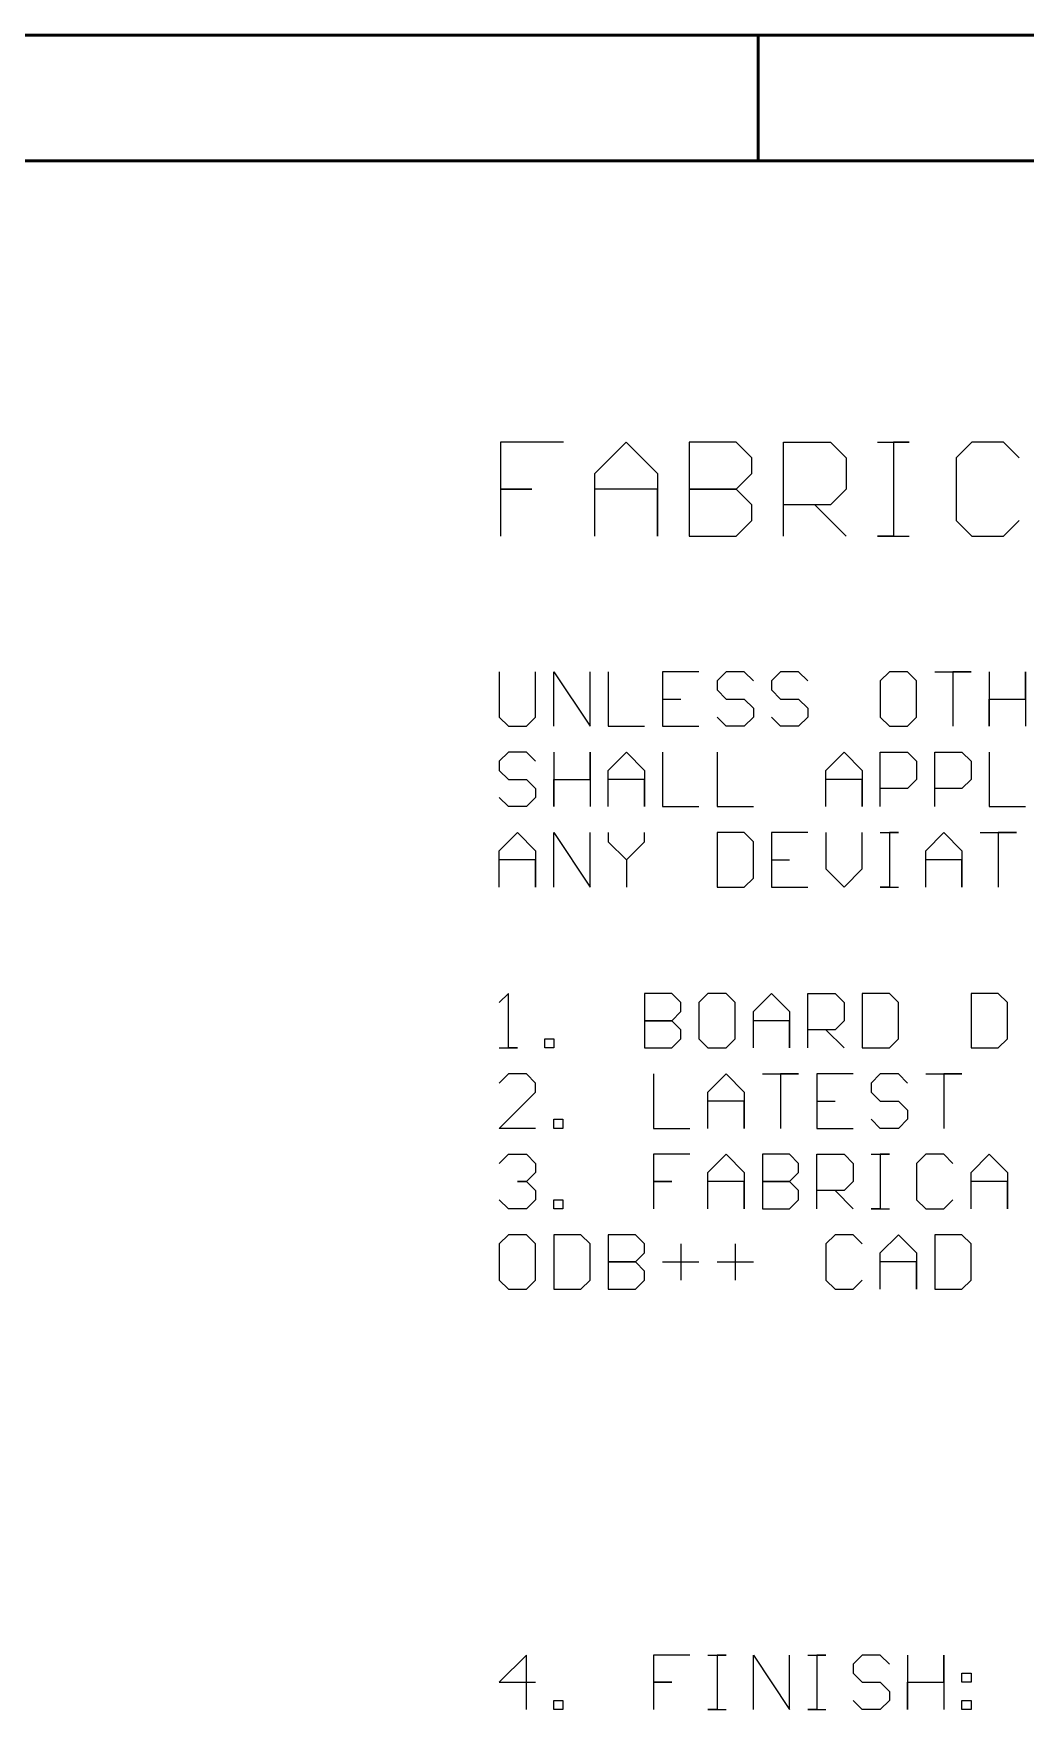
# Model space of a CAD drawing. Header units: millimetres. Extents: x 1.5 to 19.4, y 0 to 11.5.
# Drawn here: x 9.436 to 11.014, y 8.84 to 11.506 of the extents above; entities that cross this region are included whole.
import ezdxf

# ---------------------------------------------------------------- set-up
doc = ezdxf.new("R2010")
doc.units = ezdxf.units.MM
doc.header["$MEASUREMENT"] = 0
doc.layers.add('Mechanical17', color=56, linetype='Continuous')
doc.layers.add('Mechanical18', color=56, linetype='Continuous')

msp = doc.modelspace()

# ---------------------------------------------------------------- linework, layer by layer
at = {"layer": 'Mechanical17'}
for p, q in [((10.2794, 10.8559), (10.1794, 10.8559)), ((10.1794, 10.8559), (10.1794, 10.781)), ((10.3294, 10.8059), (10.3794, 10.8559)), ((10.3794, 10.8559), (10.4293, 10.8059)), ((10.4793, 10.8559), (10.4793, 10.706)), ((10.5543, 10.8559), (10.4793, 10.8559)), ((10.5793, 10.8309), (10.5543, 10.8559)), ((10.6293, 10.706), (10.6293, 10.8559)), ((10.6293, 10.8559), (10.7042, 10.8559)), ((10.7042, 10.8559), (10.7292, 10.8309)), ((10.7792, 10.8559), (10.8292, 10.8559)), ((10.8292, 10.8559), (10.8042, 10.8559)), ((10.8042, 10.8559), (10.8042, 10.706)), ((10.9292, 10.8559), (10.9042, 10.8309)), ((10.9792, 10.8559), (10.9292, 10.8559)), ((11.0042, 10.8309), (10.9792, 10.8559)), ((10.5793, 10.8059), (10.5793, 10.8309)), ((10.7292, 10.8309), (10.7292, 10.781)), ((10.9042, 10.8309), (10.9042, 10.731)), ((10.3294, 10.706), (10.3294, 10.8059)), ((10.4293, 10.8059), (10.4293, 10.706)), ((10.5543, 10.781), (10.5793, 10.8059)), ((10.1794, 10.781), (10.2294, 10.781)), ((10.2294, 10.781), (10.1794, 10.781)), ((10.1794, 10.781), (10.1794, 10.706)), ((10.4293, 10.781), (10.3294, 10.781)), ((10.4293, 10.706), (10.4293, 10.781)), ((10.5543, 10.781), (10.4793, 10.781)), ((10.4793, 10.781), (10.5543, 10.781)), ((10.5793, 10.756), (10.5543, 10.781)), ((10.7292, 10.781), (10.7042, 10.756)), ((10.5793, 10.731), (10.5793, 10.756)), ((10.7042, 10.756), (10.6293, 10.756)), ((10.6793, 10.756), (10.7292, 10.706)), ((10.5543, 10.706), (10.5793, 10.731)), ((10.9042, 10.731), (10.9292, 10.706)), ((10.9792, 10.706), (11.0042, 10.731)), ((10.4793, 10.706), (10.5543, 10.706)), ((10.8042, 10.706), (10.7792, 10.706)), ((10.7792, 10.706), (10.8292, 10.706)), ((10.9292, 10.706), (10.9792, 10.706)), ((10.1774, 10.4906), (10.1774, 10.4184)), ((10.2351, 10.4184), (10.2351, 10.4906)), ((10.264, 10.404), (10.264, 10.4906)), ((10.264, 10.4906), (10.3217, 10.404)), ((10.3217, 10.404), (10.3217, 10.4906)), ((10.3506, 10.4906), (10.3506, 10.404)), ((10.4949, 10.4906), (10.4372, 10.4906)), ((10.4372, 10.4906), (10.4372, 10.404)), ((10.5382, 10.4906), (10.5238, 10.4761)), ((10.5238, 10.4761), (10.5238, 10.4617)), ((10.5671, 10.4906), (10.5382, 10.4906)), ((10.5815, 10.4761), (10.5671, 10.4906)), ((10.6248, 10.4906), (10.6103, 10.4761)), ((10.6103, 10.4761), (10.6103, 10.4617)), ((10.6536, 10.4906), (10.6248, 10.4906)), ((10.6681, 10.4761), (10.6536, 10.4906)), ((10.798, 10.4906), (10.7835, 10.4761)), ((10.7835, 10.4761), (10.7835, 10.4184)), ((10.8268, 10.4906), (10.798, 10.4906)), ((10.8412, 10.4761), (10.8268, 10.4906)), ((10.8412, 10.4184), (10.8412, 10.4761)), ((10.8701, 10.4906), (10.9278, 10.4906)), ((10.9278, 10.4906), (10.899, 10.4906)), ((10.899, 10.4906), (10.899, 10.404)), ((10.9567, 10.4906), (10.9567, 10.404)), ((11.0144, 10.4473), (11.0144, 10.4906)), ((11.0144, 10.4906), (11.0144, 10.404)), ((10.5238, 10.4617), (10.5382, 10.4473)), ((10.6103, 10.4617), (10.6248, 10.4473)), ((10.4372, 10.4473), (10.466, 10.4473)), ((10.5382, 10.4473), (10.5671, 10.4473)), ((10.5671, 10.4473), (10.5815, 10.4328)), ((10.5815, 10.4328), (10.5815, 10.4184)), ((10.6248, 10.4473), (10.6536, 10.4473)), ((10.6536, 10.4473), (10.6681, 10.4328)), ((10.6681, 10.4328), (10.6681, 10.4184)), ((10.9567, 10.404), (10.9567, 10.4473)), ((10.9567, 10.4473), (11.0144, 10.4473)), ((10.1774, 10.4184), (10.1918, 10.404)), ((10.1918, 10.404), (10.2207, 10.404)), ((10.2207, 10.404), (10.2351, 10.4184)), ((10.3506, 10.404), (10.4083, 10.404)), ((10.4372, 10.404), (10.4949, 10.404)), ((10.5382, 10.404), (10.5238, 10.4184)), ((10.5671, 10.404), (10.5382, 10.404)), ((10.5815, 10.4184), (10.5671, 10.404)), ((10.6248, 10.404), (10.6103, 10.4184)), ((10.6536, 10.404), (10.6248, 10.404)), ((10.6681, 10.4184), (10.6536, 10.404)), ((10.7835, 10.4184), (10.798, 10.404)), ((10.798, 10.404), (10.8268, 10.404)), ((10.8268, 10.404), (10.8412, 10.4184)), ((10.1918, 10.3627), (10.1774, 10.3482)), ((10.1774, 10.3482), (10.1774, 10.3338)), ((10.2207, 10.3627), (10.1918, 10.3627)), ((10.2351, 10.3482), (10.2207, 10.3627)), ((10.264, 10.3627), (10.264, 10.2761)), ((10.3217, 10.3194), (10.3217, 10.3627)), ((10.3217, 10.3627), (10.3217, 10.2761)), ((10.3506, 10.3338), (10.3795, 10.3627)), ((10.3795, 10.3627), (10.4083, 10.3338)), ((10.4372, 10.3627), (10.4372, 10.2761)), ((10.5238, 10.3627), (10.5238, 10.2761)), ((10.6969, 10.3338), (10.7258, 10.3627)), ((10.7258, 10.3627), (10.7547, 10.3338)), ((10.7835, 10.2761), (10.7835, 10.3627)), ((10.7835, 10.3627), (10.8268, 10.3627)), ((10.8268, 10.3627), (10.8412, 10.3482)), ((10.8412, 10.3482), (10.8412, 10.3194)), ((10.8701, 10.2761), (10.8701, 10.3627)), ((10.8701, 10.3627), (10.9134, 10.3627)), ((10.9134, 10.3627), (10.9278, 10.3482)), ((10.9278, 10.3482), (10.9278, 10.3194)), ((10.9567, 10.3627), (10.9567, 10.2761)), ((10.1774, 10.3338), (10.1918, 10.3194)), ((10.1918, 10.3194), (10.2207, 10.3194)), ((10.2207, 10.3194), (10.2351, 10.3049)), ((10.264, 10.2761), (10.264, 10.3194)), ((10.264, 10.3194), (10.3217, 10.3194)), ((10.3506, 10.2761), (10.3506, 10.3338)), ((10.4083, 10.3194), (10.3506, 10.3194)), ((10.4083, 10.3338), (10.4083, 10.2761)), ((10.4083, 10.2761), (10.4083, 10.3194)), ((10.6969, 10.2761), (10.6969, 10.3338)), ((10.7547, 10.3194), (10.6969, 10.3194)), ((10.7547, 10.3338), (10.7547, 10.2761)), ((10.7547, 10.2761), (10.7547, 10.3194)), ((10.8412, 10.3194), (10.8268, 10.3049)), ((10.9278, 10.3194), (10.9134, 10.3049)), ((10.1918, 10.2761), (10.1774, 10.2905)), ((10.2351, 10.2905), (10.2207, 10.2761)), ((10.2351, 10.3049), (10.2351, 10.2905)), ((10.8268, 10.3049), (10.7835, 10.3049)), ((10.9134, 10.3049), (10.8701, 10.3049)), ((10.2207, 10.2761), (10.1918, 10.2761)), ((10.4372, 10.2761), (10.4949, 10.2761)), ((10.5238, 10.2761), (10.5815, 10.2761)), ((10.9567, 10.2761), (11.0144, 10.2761)), ((10.1774, 10.2059), (10.2063, 10.2348)), ((10.2063, 10.2348), (10.2351, 10.2059)), ((10.264, 10.1482), (10.264, 10.2348)), ((10.264, 10.2348), (10.3217, 10.1482)), ((10.3217, 10.1482), (10.3217, 10.2348)), ((10.3506, 10.2348), (10.3506, 10.2203)), ((10.3506, 10.2203), (10.3795, 10.1915)), ((10.3795, 10.1915), (10.4083, 10.2203)), ((10.4083, 10.2203), (10.4083, 10.2348)), ((10.5238, 10.2348), (10.5238, 10.1482)), ((10.5671, 10.2348), (10.5238, 10.2348)), ((10.5815, 10.2203), (10.5671, 10.2348)), ((10.5815, 10.1626), (10.5815, 10.2203)), ((10.6681, 10.2348), (10.6103, 10.2348)), ((10.6103, 10.2348), (10.6103, 10.1482)), ((10.6969, 10.2348), (10.6969, 10.177)), ((10.7547, 10.177), (10.7547, 10.2348)), ((10.7835, 10.2348), (10.8124, 10.2348)), ((10.8124, 10.2348), (10.798, 10.2348)), ((10.798, 10.2348), (10.798, 10.1482)), ((10.8557, 10.2059), (10.8845, 10.2348)), ((10.8845, 10.2348), (10.9134, 10.2059)), ((10.9423, 10.2348), (11, 10.2348)), ((11, 10.2348), (10.9711, 10.2348)), ((10.9711, 10.2348), (10.9711, 10.1482)), ((10.1774, 10.1482), (10.1774, 10.2059)), ((10.2351, 10.1915), (10.1774, 10.1915)), ((10.2351, 10.2059), (10.2351, 10.1482)), ((10.2351, 10.1482), (10.2351, 10.1915)), ((10.3795, 10.1915), (10.3795, 10.1482)), ((10.6103, 10.1915), (10.6392, 10.1915)), ((10.8557, 10.1482), (10.8557, 10.2059)), ((10.9134, 10.1915), (10.8557, 10.1915)), ((10.9134, 10.2059), (10.9134, 10.1482)), ((10.9134, 10.1482), (10.9134, 10.1915)), ((10.5671, 10.1482), (10.5815, 10.1626)), ((10.6969, 10.177), (10.7258, 10.1482)), ((10.7258, 10.1482), (10.7547, 10.177)), ((10.5238, 10.1482), (10.5671, 10.1482)), ((10.6103, 10.1482), (10.6681, 10.1482)), ((10.798, 10.1482), (10.7835, 10.1482)), ((10.7835, 10.1482), (10.8124, 10.1482)), ((10.1918, 9.979), (10.1774, 9.9645)), ((10.1918, 9.8924), (10.1918, 9.979)), ((10.4083, 9.979), (10.4083, 9.8924)), ((10.4516, 9.979), (10.4083, 9.979)), ((10.466, 9.9645), (10.4516, 9.979)), ((10.5093, 9.979), (10.4949, 9.9645)), ((10.5382, 9.979), (10.5093, 9.979)), ((10.5526, 9.9645), (10.5382, 9.979)), ((10.5815, 9.9501), (10.6103, 9.979)), ((10.6103, 9.979), (10.6392, 9.9501)), ((10.6681, 9.8924), (10.6681, 9.979)), ((10.6681, 9.979), (10.7114, 9.979)), ((10.7114, 9.979), (10.7258, 9.9645)), ((10.7547, 9.979), (10.7547, 9.8924)), ((10.798, 9.979), (10.7547, 9.979)), ((10.8124, 9.9645), (10.798, 9.979)), ((10.9278, 9.979), (10.9278, 9.8924)), ((10.9711, 9.979), (10.9278, 9.979)), ((10.9856, 9.9645), (10.9711, 9.979)), ((10.4516, 9.9357), (10.466, 9.9501)), ((10.466, 9.9501), (10.466, 9.9645)), ((10.4949, 9.9645), (10.4949, 9.9068)), ((10.5526, 9.9068), (10.5526, 9.9645)), ((10.5815, 9.8924), (10.5815, 9.9501)), ((10.6392, 9.9501), (10.6392, 9.8924)), ((10.7258, 9.9645), (10.7258, 9.9357)), ((10.8124, 9.9068), (10.8124, 9.9645)), ((10.9856, 9.9068), (10.9856, 9.9645)), ((10.4516, 9.9357), (10.4083, 9.9357)), ((10.4083, 9.9357), (10.4516, 9.9357)), ((10.466, 9.9212), (10.4516, 9.9357)), ((10.466, 9.9068), (10.466, 9.9212)), ((10.6392, 9.9357), (10.5815, 9.9357)), ((10.6392, 9.8924), (10.6392, 9.9357)), ((10.7114, 9.9212), (10.6681, 9.9212)), ((10.6969, 9.9212), (10.7258, 9.8924)), ((10.7258, 9.9357), (10.7114, 9.9212)), ((10.1774, 9.8924), (10.2063, 9.8924)), ((10.2063, 9.8924), (10.1918, 9.8924)), ((10.2496, 9.8924), (10.2496, 9.9068)), ((10.2496, 9.9068), (10.264, 9.9068)), ((10.264, 9.8924), (10.2496, 9.8924)), ((10.264, 9.9068), (10.264, 9.8924)), ((10.4083, 9.8924), (10.4516, 9.8924)), ((10.4516, 9.8924), (10.466, 9.9068)), ((10.4949, 9.9068), (10.5093, 9.8924)), ((10.5093, 9.8924), (10.5382, 9.8924)), ((10.5382, 9.8924), (10.5526, 9.9068)), ((10.7547, 9.8924), (10.798, 9.8924)), ((10.798, 9.8924), (10.8124, 9.9068)), ((10.9278, 9.8924), (10.9711, 9.8924)), ((10.9711, 9.8924), (10.9856, 9.9068)), ((10.1918, 9.8511), (10.1774, 9.8366)), ((10.2207, 9.8511), (10.1918, 9.8511)), ((10.2351, 9.8366), (10.2207, 9.8511)), ((10.2351, 9.8222), (10.2351, 9.8366)), ((10.4227, 9.8511), (10.4227, 9.7645)), ((10.5093, 9.8222), (10.5382, 9.8511)), ((10.5382, 9.8511), (10.5671, 9.8222)), ((10.5959, 9.8511), (10.6536, 9.8511)), ((10.6536, 9.8511), (10.6248, 9.8511)), ((10.6248, 9.8511), (10.6248, 9.7645)), ((10.7402, 9.8511), (10.6825, 9.8511)), ((10.6825, 9.8511), (10.6825, 9.7645)), ((10.7835, 9.8511), (10.7691, 9.8366)), ((10.7691, 9.8366), (10.7691, 9.8222)), ((10.8124, 9.8511), (10.7835, 9.8511)), ((10.8268, 9.8366), (10.8124, 9.8511)), ((10.8557, 9.8511), (10.9134, 9.8511)), ((10.9134, 9.8511), (10.8845, 9.8511)), ((10.8845, 9.8511), (10.8845, 9.7645)), ((10.1774, 9.7645), (10.2351, 9.8222)), ((10.5093, 9.7645), (10.5093, 9.8222)), ((10.5671, 9.8222), (10.5671, 9.7645)), ((10.7691, 9.8222), (10.7835, 9.8078)), ((10.5671, 9.8078), (10.5093, 9.8078)), ((10.5671, 9.7645), (10.5671, 9.8078)), ((10.6825, 9.8078), (10.7114, 9.8078)), ((10.7835, 9.8078), (10.8124, 9.8078)), ((10.8124, 9.8078), (10.8268, 9.7933)), ((10.8268, 9.7933), (10.8268, 9.7789)), ((10.2351, 9.7645), (10.1774, 9.7645)), ((10.264, 9.7645), (10.264, 9.7789)), ((10.264, 9.7789), (10.2784, 9.7789)), ((10.2784, 9.7645), (10.264, 9.7645)), ((10.2784, 9.7789), (10.2784, 9.7645)), ((10.4227, 9.7645), (10.4805, 9.7645)), ((10.6825, 9.7645), (10.7402, 9.7645)), ((10.7835, 9.7645), (10.7691, 9.7789)), ((10.8124, 9.7645), (10.7835, 9.7645)), ((10.8268, 9.7789), (10.8124, 9.7645)), ((10.1774, 9.7087), (10.1918, 9.7232)), ((10.1918, 9.7232), (10.2207, 9.7232)), ((10.2207, 9.7232), (10.2351, 9.7087)), ((10.2351, 9.7087), (10.2351, 9.6943)), ((10.4805, 9.7232), (10.4227, 9.7232)), ((10.4227, 9.7232), (10.4227, 9.6799)), ((10.5093, 9.6943), (10.5382, 9.7232)), ((10.5382, 9.7232), (10.5671, 9.6943)), ((10.5959, 9.7232), (10.5959, 9.6366)), ((10.6392, 9.7232), (10.5959, 9.7232)), ((10.6536, 9.7087), (10.6392, 9.7232)), ((10.6536, 9.6943), (10.6536, 9.7087)), ((10.6825, 9.6366), (10.6825, 9.7232)), ((10.6825, 9.7232), (10.7258, 9.7232)), ((10.7258, 9.7232), (10.7402, 9.7087)), ((10.7402, 9.7087), (10.7402, 9.6799)), ((10.7691, 9.7232), (10.798, 9.7232)), ((10.798, 9.7232), (10.7835, 9.7232)), ((10.7835, 9.7232), (10.7835, 9.6366)), ((10.8557, 9.7232), (10.8412, 9.7087)), ((10.8412, 9.7087), (10.8412, 9.651)), ((10.8845, 9.7232), (10.8557, 9.7232)), ((10.899, 9.7087), (10.8845, 9.7232)), ((10.9278, 9.6943), (10.9567, 9.7232)), ((10.9567, 9.7232), (10.9856, 9.6943)), ((10.2207, 9.6799), (10.2063, 9.6799)), ((10.2063, 9.6799), (10.2207, 9.6799)), ((10.2351, 9.6943), (10.2207, 9.6799)), ((10.2207, 9.6799), (10.2351, 9.6654)), ((10.4227, 9.6799), (10.4516, 9.6799)), ((10.4516, 9.6799), (10.4227, 9.6799)), ((10.4227, 9.6799), (10.4227, 9.6366)), ((10.5093, 9.6366), (10.5093, 9.6943)), ((10.5671, 9.6799), (10.5093, 9.6799)), ((10.5671, 9.6943), (10.5671, 9.6366)), ((10.5671, 9.6366), (10.5671, 9.6799)), ((10.6392, 9.6799), (10.5959, 9.6799)), ((10.5959, 9.6799), (10.6392, 9.6799)), ((10.6392, 9.6799), (10.6536, 9.6943)), ((10.6536, 9.6654), (10.6392, 9.6799)), ((10.7402, 9.6799), (10.7258, 9.6654)), ((10.9278, 9.6366), (10.9278, 9.6943)), ((10.9856, 9.6799), (10.9278, 9.6799)), ((10.9856, 9.6943), (10.9856, 9.6366)), ((10.9856, 9.6366), (10.9856, 9.6799)), ((10.1918, 9.6366), (10.1774, 9.651)), ((10.2351, 9.651), (10.2207, 9.6366)), ((10.2351, 9.6654), (10.2351, 9.651)), ((10.264, 9.6366), (10.264, 9.651)), ((10.264, 9.651), (10.2784, 9.651)), ((10.2784, 9.651), (10.2784, 9.6366)), ((10.6392, 9.6366), (10.6536, 9.651)), ((10.6536, 9.651), (10.6536, 9.6654)), ((10.7258, 9.6654), (10.6825, 9.6654)), ((10.7114, 9.6654), (10.7402, 9.6366)), ((10.8412, 9.651), (10.8557, 9.6366)), ((10.8845, 9.6366), (10.899, 9.651)), ((10.2207, 9.6366), (10.1918, 9.6366)), ((10.2784, 9.6366), (10.264, 9.6366)), ((10.5959, 9.6366), (10.6392, 9.6366)), ((10.7835, 9.6366), (10.7691, 9.6366)), ((10.7691, 9.6366), (10.798, 9.6366)), ((10.8557, 9.6366), (10.8845, 9.6366)), ((10.1918, 9.5952), (10.1774, 9.5808)), ((10.1774, 9.5808), (10.1774, 9.5231)), ((10.2207, 9.5952), (10.1918, 9.5952)), ((10.2351, 9.5808), (10.2207, 9.5952)), ((10.2351, 9.5231), (10.2351, 9.5808)), ((10.264, 9.5952), (10.264, 9.5087)), ((10.3073, 9.5952), (10.264, 9.5952)), ((10.3217, 9.5808), (10.3073, 9.5952)), ((10.3217, 9.5231), (10.3217, 9.5808)), ((10.3506, 9.5952), (10.3506, 9.5087)), ((10.3939, 9.5952), (10.3506, 9.5952)), ((10.4083, 9.5808), (10.3939, 9.5952)), ((10.4083, 9.5664), (10.4083, 9.5808)), ((10.466, 9.5808), (10.466, 9.5231)), ((10.5526, 9.5808), (10.5526, 9.5231)), ((10.7114, 9.5952), (10.6969, 9.5808)), ((10.6969, 9.5808), (10.6969, 9.5231)), ((10.7402, 9.5952), (10.7114, 9.5952)), ((10.7547, 9.5808), (10.7402, 9.5952)), ((10.7835, 9.5664), (10.8124, 9.5952)), ((10.8124, 9.5952), (10.8412, 9.5664)), ((10.8701, 9.5952), (10.8701, 9.5087)), ((10.9134, 9.5952), (10.8701, 9.5952)), ((10.9278, 9.5808), (10.9134, 9.5952)), ((10.9278, 9.5231), (10.9278, 9.5808)), ((10.3939, 9.552), (10.3506, 9.552)), ((10.3506, 9.552), (10.3939, 9.552)), ((10.3939, 9.552), (10.4083, 9.5664)), ((10.4083, 9.5375), (10.3939, 9.552)), ((10.4372, 9.552), (10.4949, 9.552)), ((10.5238, 9.552), (10.5815, 9.552)), ((10.7835, 9.5087), (10.7835, 9.5664)), ((10.8412, 9.552), (10.7835, 9.552)), ((10.8412, 9.5664), (10.8412, 9.5087)), ((10.8412, 9.5087), (10.8412, 9.552)), ((10.1774, 9.5231), (10.1918, 9.5087)), ((10.2207, 9.5087), (10.2351, 9.5231)), ((10.3073, 9.5087), (10.3217, 9.5231)), ((10.3939, 9.5087), (10.4083, 9.5231)), ((10.4083, 9.5231), (10.4083, 9.5375)), ((10.6969, 9.5231), (10.7114, 9.5087)), ((10.7402, 9.5087), (10.7547, 9.5231)), ((10.9134, 9.5087), (10.9278, 9.5231)), ((10.1918, 9.5087), (10.2207, 9.5087)), ((10.264, 9.5087), (10.3073, 9.5087)), ((10.3506, 9.5087), (10.3939, 9.5087)), ((10.7114, 9.5087), (10.7402, 9.5087)), ((10.8701, 9.5087), (10.9134, 9.5087)), ((10.2207, 8.9269), (10.1774, 8.8836)), ((10.2207, 8.8403), (10.2207, 8.9269)), ((10.4805, 8.9269), (10.4227, 8.9269)), ((10.4227, 8.9269), (10.4227, 8.8836)), ((10.5093, 8.9269), (10.5382, 8.9269)), ((10.5382, 8.9269), (10.5238, 8.9269)), ((10.5238, 8.9269), (10.5238, 8.8403)), ((10.5815, 8.8403), (10.5815, 8.9269)), ((10.5815, 8.9269), (10.6392, 8.8403)), ((10.6392, 8.8403), (10.6392, 8.9269)), ((10.6681, 8.9269), (10.6969, 8.9269)), ((10.6969, 8.9269), (10.6825, 8.9269)), ((10.6825, 8.9269), (10.6825, 8.8403)), ((10.7547, 8.9269), (10.7402, 8.9124)), ((10.7402, 8.9124), (10.7402, 8.898)), ((10.7835, 8.9269), (10.7547, 8.9269)), ((10.798, 8.9124), (10.7835, 8.9269)), ((10.8268, 8.9269), (10.8268, 8.8403)), ((10.8845, 8.8836), (10.8845, 8.9269)), ((10.8845, 8.9269), (10.8845, 8.8403)), ((10.1774, 8.8836), (10.2351, 8.8836)), ((10.4227, 8.8836), (10.4516, 8.8836)), ((10.4516, 8.8836), (10.4227, 8.8836)), ((10.4227, 8.8836), (10.4227, 8.8403)), ((10.7402, 8.898), (10.7547, 8.8836)), ((10.7547, 8.8836), (10.7835, 8.8836)), ((10.7835, 8.8836), (10.798, 8.8691)), ((10.8268, 8.8403), (10.8268, 8.8836)), ((10.8268, 8.8836), (10.8845, 8.8836)), ((10.9134, 8.898), (10.9278, 8.898)), ((10.9134, 8.8836), (10.9134, 8.898)), ((10.9278, 8.8836), (10.9134, 8.8836)), ((10.9278, 8.898), (10.9278, 8.8836)), ((10.264, 8.8403), (10.264, 8.8547)), ((10.264, 8.8547), (10.2784, 8.8547)), ((10.2784, 8.8547), (10.2784, 8.8403)), ((10.7547, 8.8403), (10.7402, 8.8547)), ((10.798, 8.8547), (10.7835, 8.8403)), ((10.798, 8.8691), (10.798, 8.8547)), ((10.9134, 8.8547), (10.9278, 8.8547)), ((10.9134, 8.8403), (10.9134, 8.8547)), ((10.9278, 8.8547), (10.9278, 8.8403)), ((10.2784, 8.8403), (10.264, 8.8403)), ((10.5238, 8.8403), (10.5093, 8.8403)), ((10.5093, 8.8403), (10.5382, 8.8403)), ((10.6825, 8.8403), (10.6681, 8.8403)), ((10.6681, 8.8403), (10.6969, 8.8403)), ((10.7835, 8.8403), (10.7547, 8.8403)), ((10.9278, 8.8403), (10.9134, 8.8403))]:
    msp.add_line(p, q, dxfattribs=at)
at = {"layer": 'Mechanical18', "const_width": 0.005}
for points in [[(3.0892, 11.5031), (18.0892, 11.5031)], [(10.5892, 11.3031), (10.5892, 11.5031)], [(3.2892, 11.3031), (17.8892, 11.3031)]]:
    msp.add_lwpolyline(points, dxfattribs=at)
at = {"layer": 'Mechanical18', "const_width": 0.0025}
for points in [[(10.5879, 11.5031, 1), (10.5904, 11.5031, 1)], [(10.5879, 11.3031, 1), (10.5904, 11.3031, 1)]]:
    msp.add_lwpolyline(points, format="xyb", close=True, dxfattribs=at)

doc.saveas('drawing.dxf')
